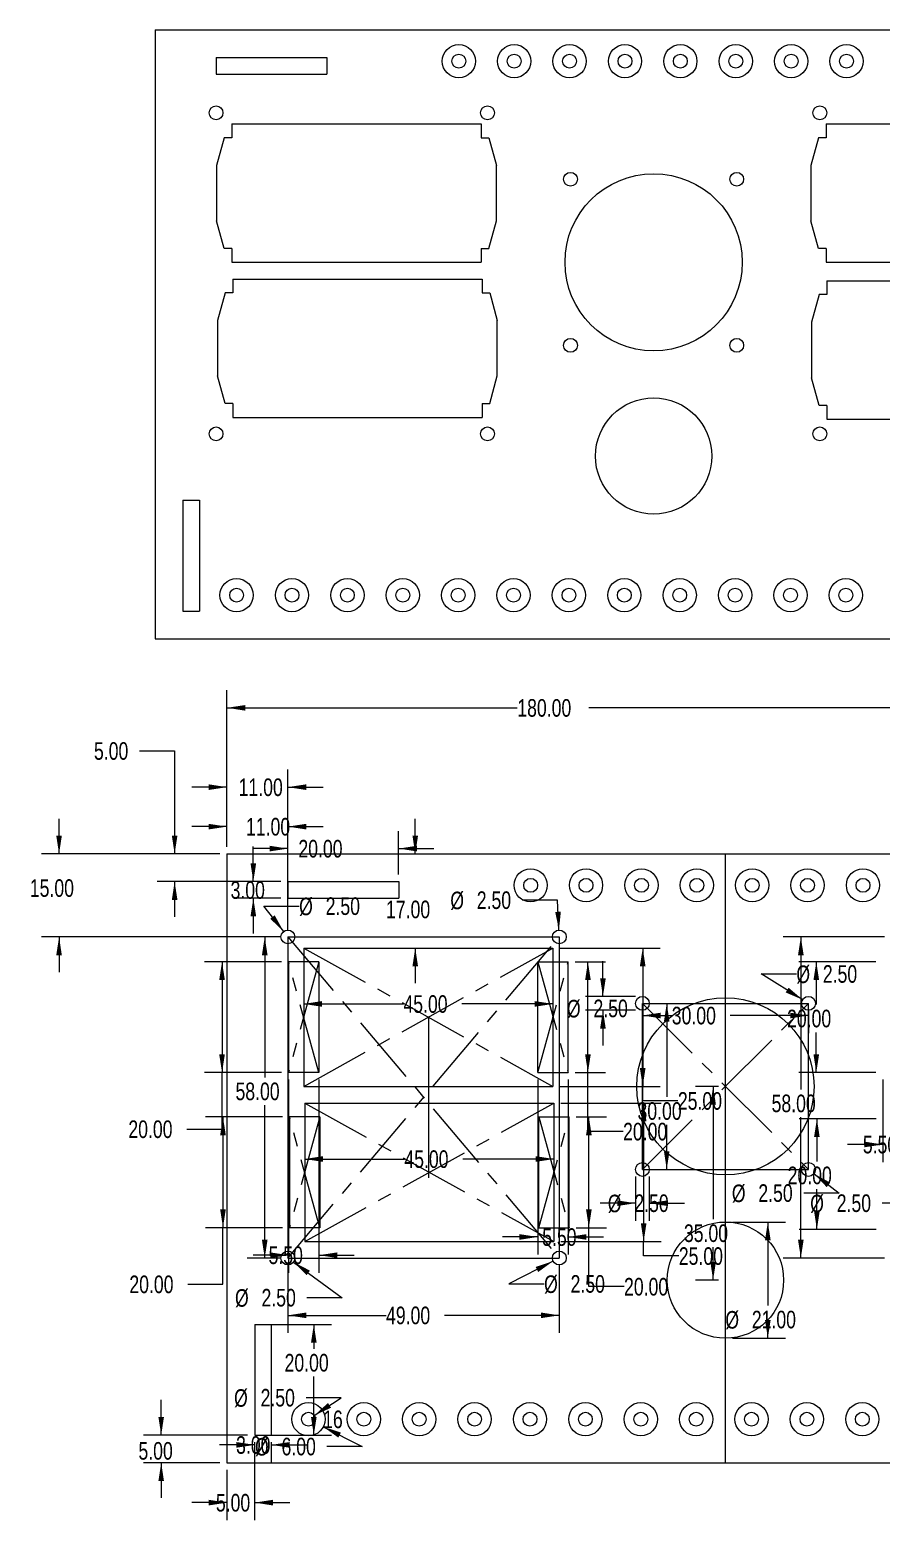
# Model space of a CAD drawing. Header units: millimetres. Extents: x -9 to 263, y 31 to 301.
# Drawn here: x -9 to 144.7, y 31.4 to 300.6 of the extents above; entities that cross this region are included whole.
import ezdxf

# ---------------------------------------------------------------- set-up
doc = ezdxf.new("R2010")
doc.units = ezdxf.units.MM
doc.header["$PDSIZE"] = -1
doc.linetypes.add('CENTERX2', pattern=[20.32, 12.7, -2.54, 2.54, -2.54])
doc.styles.add('SLDTEXTSTYLE0', font='TXT', dxfattribs={"width": 0.75})
doc.dimstyles.new('SLDDIMSTYLE0', dxfattribs={"dimtxt": 3.175, "dimasz": 3.302, "dimexe": 0, "dimexo": 0.0625, "dimgap": 0.79375, "dimtad": 0, "dimtih": 1, "dimtoh": 1, "dimrnd": 1e-09, "dimzin": 4, "dimdsep": 46, "dimtxsty": 'SLDTEXTSTYLE0', "dimsah": 1, "dimcen": 0.09, "dimadec": 0, "dimazin": 1, "dimtfac": 1, "dimtofl": 0, "dimtmove": 0, "dimatfit": 3, "dimfxl": 1, "dimfrac": 2, "dimtolj": 1, "dimtzin": 12, "dimarcsym": 0})
doc.dimstyles.new('SLDDIMSTYLE1', dxfattribs={"dimtxt": 3.175, "dimasz": 3.302, "dimexe": 0, "dimexo": 0.0625, "dimgap": 0.79375, "dimtad": 0, "dimtih": 1, "dimtoh": 1, "dimrnd": 1e-09, "dimzin": 4, "dimdsep": 46, "dimtxsty": 'SLDTEXTSTYLE0', "dimsah": 1, "dimcen": 0.09, "dimadec": 0, "dimazin": 1, "dimtfac": 1, "dimtmove": 0, "dimatfit": 0, "dimfxl": 1, "dimfrac": 2, "dimtolj": 1, "dimtzin": 12, "dimarcsym": 0})
doc.dimstyles.new('SLDDIMSTYLE2', dxfattribs={"dimtxt": 3.175, "dimasz": 3.302, "dimexe": 0, "dimexo": 0.0625, "dimgap": 0.79375, "dimtad": 0, "dimtih": 1, "dimtoh": 1, "dimrnd": 1e-09, "dimzin": 4, "dimdsep": 46, "dimtxsty": 'SLDTEXTSTYLE0', "dimsah": 1, "dimcen": 0, "dimadec": 0, "dimazin": 1, "dimtfac": 1, "dimtofl": 0, "dimtmove": 0, "dimatfit": 3, "dimfxl": 1, "dimfrac": 2, "dimtolj": 1, "dimtzin": 12, "dimarcsym": 0})
doc.dimstyles.new('SLDDIMSTYLE3', dxfattribs={"dimtxt": 3.175, "dimasz": 3.302, "dimexe": 0, "dimexo": 0.0625, "dimgap": 0.79375, "dimtad": 0, "dimtih": 1, "dimtoh": 1, "dimrnd": 1e-09, "dimzin": 12, "dimdsep": 46, "dimtxsty": 'SLDTEXTSTYLE0', "dimblk1": 'NONE', "dimblk2": 'NONE', "dimsah": 1, "dimcen": 0.09, "dimadec": 0, "dimazin": 3, "dimtfac": 1, "dimtmove": 0, "dimatfit": 0, "dimldrblk": 'NONE', "dimfxl": 1, "dimfrac": 2, "dimtolj": 1, "dimtzin": 12, "dimarcsym": 0})

# ---------------------------------------------------------------- blocks, each defined once
blk = doc.blocks.new('_D')
at = {"color": 7, "linetype": 'Continuous', "lineweight": 0}
for p, q in [((26.59, 153.01), (26.59, 181.3)), ((206.59, 153.01), (206.59, 181.3)), ((26.59, 178.13), (79.01, 178.13)), ((206.59, 178.13), (91.92, 178.13))]:
    blk.add_line(p, q, dxfattribs=at)
at = {"color": 7, "linetype": 'Continuous', "lineweight": 18}
for points in [[(26.59, 178.13), (29.89, 177.62), (29.89, 178.63)], [(206.59, 178.13), (203.29, 178.63), (203.29, 177.62)]]:
    blk.add_solid(points, dxfattribs=at)
at = {"color": 7, "linetype": 'Continuous', "lineweight": 18, "insert": (79.01, 179.7), "char_height": 3.175, "attachment_point": 1, "style": 'SLDTEXTSTYLE0'}
blk.add_mtext('180.00', dxfattribs=at)
blk = doc.blocks.new('_D_2')
at = {"color": 7, "linetype": 'Continuous', "lineweight": 0}
for p, q in [((36.32, 136.74), (30.23, 136.74)), ((33.41, 136.74), (33.41, 111.37)), ((33.41, 78.74), (33.41, 106.33)), ((36.32, 78.74), (30.23, 78.74))]:
    blk.add_line(p, q, dxfattribs=at)
at = {"color": 7, "linetype": 'Continuous', "lineweight": 18}
for points in [[(33.41, 136.74), (32.9, 133.44), (33.92, 133.44)], [(33.41, 78.74), (33.92, 82.04), (32.9, 82.04)]]:
    blk.add_solid(points, dxfattribs=at)
at = {"color": 7, "linetype": 'Continuous', "lineweight": 18, "insert": (28.13, 110.43), "char_height": 3.175, "attachment_point": 1, "style": 'SLDTEXTSTYLE0'}
blk.add_mtext('58.00', dxfattribs=at)
blk = doc.blocks.new('_D_3')
at = {"color": 7, "linetype": 'Continuous', "lineweight": 0}
for p, q in [((37.59, 77.47), (37.59, 65.21)), ((86.59, 77.47), (86.59, 65.21)), ((37.59, 68.38), (55.31, 68.38)), ((86.59, 68.38), (65.86, 68.38))]:
    blk.add_line(p, q, dxfattribs=at)
at = {"color": 7, "linetype": 'Continuous', "lineweight": 18}
for points in [[(37.59, 68.38), (40.89, 67.88), (40.89, 68.89)], [(86.59, 68.38), (83.29, 68.89), (83.29, 67.88)]]:
    blk.add_solid(points, dxfattribs=at)
at = {"color": 7, "linetype": 'Continuous', "lineweight": 18, "insert": (55.31, 69.96), "char_height": 3.175, "attachment_point": 1, "style": 'SLDTEXTSTYLE0'}
blk.add_mtext('49.00', dxfattribs=at)
blk = doc.blocks.new('_D_4')
at = {"color": 7, "linetype": 'Continuous', "lineweight": 0}
for p, q in [((-3.72, 151.74), (-3.72, 158.09)), ((25.32, 151.74), (-6.9, 151.74)), ((36.32, 136.74), (-6.9, 136.74)), ((-3.72, 136.74), (-3.72, 130.39))]:
    blk.add_line(p, q, dxfattribs=at)
at = {"color": 7, "linetype": 'Continuous', "lineweight": 18}
for points in [[(-3.72, 151.74), (-3.22, 155.04), (-4.23, 155.04)], [(-3.72, 136.74), (-4.23, 133.44), (-3.22, 133.44)]]:
    blk.add_solid(points, dxfattribs=at)
at = {"color": 7, "linetype": 'Continuous', "lineweight": 18, "insert": (-9, 147.16), "char_height": 3.175, "attachment_point": 1, "style": 'SLDTEXTSTYLE0'}
blk.add_mtext('15.00', dxfattribs=at)
blk = doc.blocks.new('_D_5')
at = {"color": 7, "linetype": 'Continuous', "lineweight": 0}
for p, q in [((26.59, 153.01), (26.59, 159.84)), ((37.59, 138.01), (37.59, 159.84)), ((26.59, 156.67), (20.24, 156.67)), ((37.59, 156.67), (43.94, 156.67))]:
    blk.add_line(p, q, dxfattribs=at)
at = {"color": 7, "linetype": 'Continuous', "lineweight": 18}
for points in [[(26.59, 156.67), (23.29, 157.17), (23.29, 156.16)], [(37.59, 156.67), (40.89, 156.16), (40.89, 157.17)]]:
    blk.add_solid(points, dxfattribs=at)
at = {"color": 7, "linetype": 'Continuous', "lineweight": 18, "insert": (30.03, 158.24), "char_height": 3.175, "attachment_point": 1, "style": 'SLDTEXTSTYLE0'}
blk.add_mtext('11.00', dxfattribs=at)
blk = doc.blocks.new('_D_7')
at = {"color": 7, "linetype": 'Continuous', "lineweight": 0}
for p, q in [((145.32, 136.74), (127.02, 136.74)), ((130.2, 136.74), (130.2, 109.21)), ((130.2, 78.74), (130.2, 104.17)), ((145.32, 78.74), (127.02, 78.74))]:
    blk.add_line(p, q, dxfattribs=at)
at = {"color": 7, "linetype": 'Continuous', "lineweight": 18}
for points in [[(130.2, 136.74), (129.69, 133.44), (130.71, 133.44)], [(130.2, 78.74), (130.71, 82.04), (129.69, 82.04)]]:
    blk.add_solid(points, dxfattribs=at)
at = {"color": 7, "linetype": 'Continuous', "lineweight": 18, "insert": (124.92, 108.26), "char_height": 3.175, "attachment_point": 1, "style": 'SLDTEXTSTYLE0'}
blk.add_mtext('58.00', dxfattribs=at)
blk = doc.blocks.new('_D_10')
at = {"color": 7, "linetype": 'Continuous', "lineweight": 0}
for p, q in [((86.25, 143.38), (79.9, 143.38)), ((86.53, 137.99), (86.25, 143.38))]:
    blk.add_line(p, q, dxfattribs=at)
at = {"color": 7, "linetype": 'Continuous', "lineweight": 18}
blk.add_solid([(86.53, 137.99), (86.87, 141.31), (85.85, 141.26)], dxfattribs=at)
at = {"color": 7, "linetype": 'Continuous', "lineweight": 18, "char_height": 3.175, "attachment_point": 1, "style": 'SLDTEXTSTYLE0'}
for s, insert in [('%%c', (66.91, 144.92)), ('2.50', (71.69, 144.97))]:
    blk.add_mtext(s, dxfattribs=dict(at, insert=insert))
blk = doc.blocks.new('_D_11')
at = {"color": 7, "linetype": 'Continuous', "lineweight": 0}
for p, q in [((36.83, 137.73), (33.27, 142.3)), ((33.27, 142.3), (39.62, 142.3))]:
    blk.add_line(p, q, dxfattribs=at)
at = {"color": 7, "linetype": 'Continuous', "lineweight": 18}
blk.add_solid([(36.83, 137.73), (35.2, 140.65), (34.4, 140.02)], dxfattribs=at)
at = {"color": 7, "linetype": 'Continuous', "lineweight": 18, "char_height": 3.175, "attachment_point": 1, "style": 'SLDTEXTSTYLE0'}
for s, insert in [('%%c', (39.62, 143.84)), ('2.50', (44.41, 143.89))]:
    blk.add_mtext(s, dxfattribs=dict(at, insert=insert))
blk = doc.blocks.new('_D_12')
at = {"color": 7, "linetype": 'Continuous', "lineweight": 0}
for p, q in [((38.6, 78), (47.39, 71.57)), ((47.39, 71.57), (41.04, 71.57))]:
    blk.add_line(p, q, dxfattribs=at)
at = {"color": 7, "linetype": 'Continuous', "lineweight": 18}
blk.add_solid([(38.6, 78), (40.97, 75.64), (41.57, 76.46)], dxfattribs=at)
at = {"color": 7, "linetype": 'Continuous', "lineweight": 18, "char_height": 3.175, "attachment_point": 1, "style": 'SLDTEXTSTYLE0'}
for s, insert in [('%%c', (28.04, 73.11)), ('2.50', (32.83, 73.16))]:
    blk.add_mtext(s, dxfattribs=dict(at, insert=insert))
blk = doc.blocks.new('_D_13')
at = {"color": 7, "linetype": 'Continuous', "lineweight": 0}
for p, q in [((85.48, 78.17), (77.49, 74.06)), ((77.49, 74.06), (83.84, 74.06))]:
    blk.add_line(p, q, dxfattribs=at)
at = {"color": 7, "linetype": 'Continuous', "lineweight": 18}
blk.add_solid([(85.48, 78.17), (82.31, 77.11), (82.78, 76.21)], dxfattribs=at)
at = {"color": 7, "linetype": 'Continuous', "lineweight": 18, "char_height": 3.175, "attachment_point": 1, "style": 'SLDTEXTSTYLE0'}
for s, insert in [('%%c', (83.84, 75.6)), ('2.50', (88.63, 75.65))]:
    blk.add_mtext(s, dxfattribs=dict(at, insert=insert))
blk = doc.blocks.new('_D_14')
at = {"color": 7, "linetype": 'Continuous', "lineweight": 0}
for p, q in [((151.24, 88.64), (144.89, 88.64)), ((147.12, 79.87), (151.24, 88.64))]:
    blk.add_line(p, q, dxfattribs=at)
at = {"color": 7, "linetype": 'Continuous', "lineweight": 18}
blk.add_solid([(147.12, 79.87), (148.99, 82.64), (148.07, 83.08)], dxfattribs=at)
at = {"color": 7, "linetype": 'Continuous', "lineweight": 18, "char_height": 3.175, "attachment_point": 1, "style": 'SLDTEXTSTYLE0'}
for s, insert in [('%%c', (131.89, 90.18)), ('2.50', (136.68, 90.23))]:
    blk.add_mtext(s, dxfattribs=dict(at, insert=insert))
blk = doc.blocks.new('_D_18')
at = {"color": 7, "linetype": 'Continuous', "lineweight": 0}
for p, q in [((101.59, 123.47), (101.59, 119.37)), ((101.59, 122.55), (106.9, 122.55)), ((131.59, 122.55), (117.46, 122.55)), ((131.59, 123.47), (131.59, 119.37))]:
    blk.add_line(p, q, dxfattribs=at)
at = {"color": 7, "linetype": 'Continuous', "lineweight": 18}
for points in [[(101.59, 122.55), (104.89, 122.04), (104.89, 123.05)], [(131.59, 122.55), (128.29, 123.05), (128.29, 122.04)]]:
    blk.add_solid(points, dxfattribs=at)
at = {"color": 7, "linetype": 'Continuous', "lineweight": 18, "insert": (106.9, 124.12), "char_height": 3.175, "attachment_point": 1, "style": 'SLDTEXTSTYLE0'}
blk.add_mtext('30.00', dxfattribs=at)
blk = doc.blocks.new('_D_19')
at = {"color": 7, "linetype": 'Continuous', "lineweight": 0}
for p, q in [((102.86, 124.74), (109.16, 124.74)), ((105.99, 124.74), (105.99, 107.83)), ((105.99, 94.74), (105.99, 102.79)), ((102.86, 94.74), (109.16, 94.74))]:
    blk.add_line(p, q, dxfattribs=at)
at = {"color": 7, "linetype": 'Continuous', "lineweight": 18}
for points in [[(105.99, 124.74), (105.48, 121.44), (106.49, 121.44)], [(105.99, 94.74), (106.49, 98.04), (105.48, 98.04)]]:
    blk.add_solid(points, dxfattribs=at)
at = {"color": 7, "linetype": 'Continuous', "lineweight": 18, "insert": (100.71, 106.88), "char_height": 3.175, "attachment_point": 1, "style": 'SLDTEXTSTYLE0'}
blk.add_mtext('30.00', dxfattribs=at)
blk = doc.blocks.new('_D_20')
at = {"color": 7, "linetype": 'Continuous', "lineweight": 0}
for p, q in [((100.34, 93.47), (100.34, 85.46)), ((102.84, 93.47), (102.84, 85.46)), ((100.34, 88.64), (93.99, 88.64)), ((102.84, 88.64), (109.19, 88.64))]:
    blk.add_line(p, q, dxfattribs=at)
at = {"color": 7, "linetype": 'Continuous', "lineweight": 18}
for points in [[(100.34, 88.64), (97.04, 89.15), (97.04, 88.13)], [(102.84, 88.64), (106.14, 88.13), (106.14, 89.15)]]:
    blk.add_solid(points, dxfattribs=at)
at = {"color": 7, "linetype": 'Continuous', "lineweight": 18, "char_height": 3.175, "attachment_point": 1, "style": 'SLDTEXTSTYLE0'}
for s, insert in [('%%c', (95.35, 90.18)), ('2.50', (100.14, 90.23))]:
    blk.add_mtext(s, dxfattribs=dict(at, insert=insert))
blk = doc.blocks.new('_D_21')
at = {"color": 7, "linetype": 'Continuous', "lineweight": 0}
for p, q in [((132.58, 93.97), (137.09, 90.47)), ((137.09, 90.47), (130.74, 90.47))]:
    blk.add_line(p, q, dxfattribs=at)
at = {"color": 7, "linetype": 'Continuous', "lineweight": 18}
blk.add_solid([(132.58, 93.97), (134.87, 91.54), (135.5, 92.35)], dxfattribs=at)
at = {"color": 7, "linetype": 'Continuous', "lineweight": 18, "char_height": 3.175, "attachment_point": 1, "style": 'SLDTEXTSTYLE0'}
for s, insert in [('%%c', (117.74, 92.01)), ('2.50', (122.53, 92.06))]:
    blk.add_mtext(s, dxfattribs=dict(at, insert=insert))
blk = doc.blocks.new('_D_22')
at = {"color": 7, "linetype": 'Continuous', "lineweight": 0}
for p, q in [((94.47, 125.99), (94.47, 132.34)), ((100.32, 125.99), (91.3, 125.99)), ((100.32, 123.49), (91.3, 123.49)), ((94.47, 123.49), (94.47, 117.14))]:
    blk.add_line(p, q, dxfattribs=at)
at = {"color": 7, "linetype": 'Continuous', "lineweight": 18}
for points in [[(94.47, 125.99), (94.98, 129.29), (93.96, 129.29)], [(94.47, 123.49), (93.96, 120.19), (94.98, 120.19)]]:
    blk.add_solid(points, dxfattribs=at)
at = {"color": 7, "linetype": 'Continuous', "lineweight": 18, "char_height": 3.175, "attachment_point": 1, "style": 'SLDTEXTSTYLE0'}
for s, insert in [('%%c', (87.97, 125.37)), ('2.50', (92.76, 125.42))]:
    blk.add_mtext(s, dxfattribs=dict(at, insert=insert))
blk = doc.blocks.new('_D_23')
at = {"color": 7, "linetype": 'Continuous', "lineweight": 0}
for p, q in [((130.53, 125.4), (123.04, 130.05)), ((123.04, 130.05), (129.39, 130.05))]:
    blk.add_line(p, q, dxfattribs=at)
at = {"color": 7, "linetype": 'Continuous', "lineweight": 18}
blk.add_solid([(130.53, 125.4), (127.99, 127.57), (127.46, 126.71)], dxfattribs=at)
at = {"color": 7, "linetype": 'Continuous', "lineweight": 18, "char_height": 3.175, "attachment_point": 1, "style": 'SLDTEXTSTYLE0'}
for s, insert in [('%%c', (129.39, 131.59)), ('2.50', (134.17, 131.64))]:
    blk.add_mtext(s, dxfattribs=dict(at, insert=insert))
blk = doc.blocks.new('_D_24')
at = {"color": 7, "linetype": 'Continuous', "lineweight": 0}
for p, q in [((115.32, 109.74), (111.19, 109.74)), ((114.36, 109.74), (114.36, 85.75)), ((114.36, 74.74), (114.36, 80.71)), ((115.32, 74.74), (111.19, 74.74))]:
    blk.add_line(p, q, dxfattribs=at)
at = {"color": 7, "linetype": 'Continuous', "lineweight": 18}
for points in [[(114.36, 109.74), (113.86, 106.44), (114.87, 106.44)], [(114.36, 74.74), (114.87, 78.04), (113.86, 78.04)]]:
    blk.add_solid(points, dxfattribs=at)
at = {"color": 7, "linetype": 'Continuous', "lineweight": 18, "insert": (109.09, 84.81), "char_height": 3.175, "attachment_point": 1, "style": 'SLDTEXTSTYLE0'}
blk.add_mtext('35.00', dxfattribs=at)
blk = doc.blocks.new('_D_25')
at = {"color": 7, "linetype": 'Continuous', "lineweight": 0}
for p, q in [((117.86, 85.24), (127.41, 85.24)), ((124.24, 85.24), (124.24, 70.17)), ((124.24, 64.24), (124.24, 65.06)), ((117.86, 64.24), (127.41, 64.24))]:
    blk.add_line(p, q, dxfattribs=at)
at = {"color": 7, "linetype": 'Continuous', "lineweight": 18}
for points in [[(124.24, 85.24), (123.73, 81.94), (124.75, 81.94)], [(124.24, 64.24), (124.75, 67.54), (123.73, 67.54)]]:
    blk.add_solid(points, dxfattribs=at)
at = {"color": 7, "linetype": 'Continuous', "lineweight": 18, "char_height": 3.175, "attachment_point": 1, "style": 'SLDTEXTSTYLE0'}
for s, insert in [('%%c', (116.57, 69.16)), ('21.00', (121.35, 69.21))]:
    blk.add_mtext(s, dxfattribs=dict(at, insert=insert))
blk = doc.blocks.new('_D_26')
at = {"color": 7, "linetype": 'Continuous', "lineweight": 0}
for p, q in [((40.45, 133.47), (40.45, 121.46)), ((85.45, 133.47), (85.45, 121.46)), ((40.45, 124.64), (58.45, 124.64)), ((85.45, 124.64), (69, 124.64))]:
    blk.add_line(p, q, dxfattribs=at)
at = {"color": 7, "linetype": 'Continuous', "lineweight": 18}
for points in [[(40.45, 124.64), (43.75, 124.13), (43.75, 125.15)], [(85.45, 124.64), (82.15, 125.15), (82.15, 124.13)]]:
    blk.add_solid(points, dxfattribs=at)
at = {"color": 7, "linetype": 'Continuous', "lineweight": 18, "insert": (58.45, 126.21), "char_height": 3.175, "attachment_point": 1, "style": 'SLDTEXTSTYLE0'}
blk.add_mtext('45.00', dxfattribs=at)
blk = doc.blocks.new('_D_27')
at = {"color": 7, "linetype": 'Continuous', "lineweight": 0}
for p, q in [((86.72, 134.74), (104.83, 134.74)), ((101.65, 134.74), (101.65, 109.74)), ((86.72, 109.74), (104.83, 109.74)), ((101.65, 107.13), (101.65, 109.74)), ((108, 107.13), (101.65, 107.13))]:
    blk.add_line(p, q, dxfattribs=at)
at = {"color": 7, "linetype": 'Continuous', "lineweight": 18}
for points in [[(101.65, 134.74), (101.14, 131.44), (102.16, 131.44)], [(101.65, 109.74), (102.16, 113.04), (101.14, 113.04)]]:
    blk.add_solid(points, dxfattribs=at)
at = {"color": 7, "linetype": 'Continuous', "lineweight": 18, "insert": (108, 108.7), "char_height": 3.175, "attachment_point": 1, "style": 'SLDTEXTSTYLE0'}
blk.add_mtext('25.00', dxfattribs=at)
blk = doc.blocks.new('_D_28')
at = {"color": 7, "linetype": 'Continuous', "lineweight": 0}
for p, q in [((36.43, 132.24), (22.53, 132.24)), ((25.7, 132.24), (25.7, 112.24)), ((36.43, 112.24), (22.53, 112.24)), ((25.7, 102.02), (25.7, 112.24)), ((19.35, 102.02), (25.7, 102.02))]:
    blk.add_line(p, q, dxfattribs=at)
at = {"color": 7, "linetype": 'Continuous', "lineweight": 18}
for points in [[(25.7, 132.24), (25.19, 128.94), (26.21, 128.94)], [(25.7, 112.24), (26.21, 115.54), (25.19, 115.54)]]:
    blk.add_solid(points, dxfattribs=at)
at = {"color": 7, "linetype": 'Continuous', "lineweight": 18, "insert": (8.79, 103.59), "char_height": 3.175, "attachment_point": 1, "style": 'SLDTEXTSTYLE0'}
blk.add_mtext('20.00', dxfattribs=at)
blk = doc.blocks.new('_D_29')
at = {"color": 7, "linetype": 'Continuous', "lineweight": 0}
for p, q in [((37.7, 110.97), (37.7, 76.07)), ((43.2, 110.97), (43.2, 76.07)), ((37.7, 79.25), (31.35, 79.25)), ((43.2, 79.25), (49.55, 79.25))]:
    blk.add_line(p, q, dxfattribs=at)
at = {"color": 7, "linetype": 'Continuous', "lineweight": 18}
for points in [[(37.7, 79.25), (34.4, 79.75), (34.4, 78.74)], [(43.2, 79.25), (46.5, 78.74), (46.5, 79.75)]]:
    blk.add_solid(points, dxfattribs=at)
at = {"color": 7, "linetype": 'Continuous', "lineweight": 18, "insert": (34.1, 80.82), "char_height": 3.175, "attachment_point": 1, "style": 'SLDTEXTSTYLE0'}
blk.add_mtext('5.50', dxfattribs=at)
blk = doc.blocks.new('_D_30')
at = {"color": 7, "linetype": 'Continuous', "lineweight": 0}
for p, q in [((89.47, 132.24), (94.93, 132.24)), ((91.76, 112.24), (91.76, 132.24)), ((89.47, 112.24), (94.93, 112.24)), ((91.76, 101.59), (91.76, 112.24)), ((98.11, 101.59), (91.76, 101.59))]:
    blk.add_line(p, q, dxfattribs=at)
at = {"color": 7, "linetype": 'Continuous', "lineweight": 18}
for points in [[(91.76, 132.24), (91.25, 128.94), (92.27, 128.94)], [(91.76, 112.24), (92.27, 115.54), (91.25, 115.54)]]:
    blk.add_solid(points, dxfattribs=at)
at = {"color": 7, "linetype": 'Continuous', "lineweight": 18, "insert": (98.11, 103.16), "char_height": 3.175, "attachment_point": 1, "style": 'SLDTEXTSTYLE0'}
blk.add_mtext('20.00', dxfattribs=at)
blk = doc.blocks.new('_D_31')
at = {"color": 7, "linetype": 'Continuous', "lineweight": 0}
for p, q in [((82.7, 110.97), (82.7, 79.37)), ((88.2, 110.97), (88.2, 79.37)), ((82.7, 82.54), (76.35, 82.54)), ((88.2, 82.54), (94.55, 82.54))]:
    blk.add_line(p, q, dxfattribs=at)
at = {"color": 7, "linetype": 'Continuous', "lineweight": 18}
for points in [[(82.7, 82.54), (79.4, 83.05), (79.4, 82.03)], [(88.2, 82.54), (91.5, 82.03), (91.5, 83.05)]]:
    blk.add_solid(points, dxfattribs=at)
at = {"color": 7, "linetype": 'Continuous', "lineweight": 18, "insert": (83.5, 84.11), "char_height": 3.175, "attachment_point": 1, "style": 'SLDTEXTSTYLE0'}
blk.add_mtext('5.50', dxfattribs=at)
blk = doc.blocks.new('_D_32')
at = {"color": 7, "linetype": 'Continuous', "lineweight": 0}
for p, q in [((40.62, 105.45), (40.62, 93.44)), ((85.62, 105.45), (85.62, 93.44)), ((40.62, 96.62), (58.62, 96.62)), ((85.62, 96.62), (69.17, 96.62))]:
    blk.add_line(p, q, dxfattribs=at)
at = {"color": 7, "linetype": 'Continuous', "lineweight": 18}
for points in [[(40.62, 96.62), (43.92, 96.11), (43.92, 97.13)], [(85.62, 96.62), (82.32, 97.13), (82.32, 96.11)]]:
    blk.add_solid(points, dxfattribs=at)
at = {"color": 7, "linetype": 'Continuous', "lineweight": 18, "insert": (58.62, 98.19), "char_height": 3.175, "attachment_point": 1, "style": 'SLDTEXTSTYLE0'}
blk.add_mtext('45.00', dxfattribs=at)
blk = doc.blocks.new('_D_33')
at = {"color": 7, "linetype": 'Continuous', "lineweight": 0}
for p, q in [((86.89, 106.72), (105, 106.72)), ((101.82, 106.72), (101.82, 81.72)), ((86.89, 81.72), (105, 81.72)), ((101.82, 79.11), (101.82, 81.72)), ((108.17, 79.11), (101.82, 79.11))]:
    blk.add_line(p, q, dxfattribs=at)
at = {"color": 7, "linetype": 'Continuous', "lineweight": 18}
for points in [[(101.82, 106.72), (101.31, 103.42), (102.33, 103.42)], [(101.82, 81.72), (102.33, 85.02), (101.31, 85.02)]]:
    blk.add_solid(points, dxfattribs=at)
at = {"color": 7, "linetype": 'Continuous', "lineweight": 18, "insert": (108.17, 80.68), "char_height": 3.175, "attachment_point": 1, "style": 'SLDTEXTSTYLE0'}
blk.add_mtext('25.00', dxfattribs=at)
blk = doc.blocks.new('_D_34')
at = {"color": 7, "linetype": 'Continuous', "lineweight": 0}
for p, q in [((36.6, 104.22), (22.7, 104.22)), ((25.87, 104.22), (25.87, 84.22)), ((36.6, 84.22), (22.7, 84.22)), ((25.87, 74), (25.87, 84.22)), ((19.52, 74), (25.87, 74))]:
    blk.add_line(p, q, dxfattribs=at)
at = {"color": 7, "linetype": 'Continuous', "lineweight": 18}
for points in [[(25.87, 104.22), (25.36, 100.92), (26.38, 100.92)], [(25.87, 84.22), (26.38, 87.52), (25.36, 87.52)]]:
    blk.add_solid(points, dxfattribs=at)
at = {"color": 7, "linetype": 'Continuous', "lineweight": 18, "insert": (8.97, 75.57), "char_height": 3.175, "attachment_point": 1, "style": 'SLDTEXTSTYLE0'}
blk.add_mtext('20.00', dxfattribs=at)
blk = doc.blocks.new('_D_35')
at = {"color": 7, "linetype": 'Continuous', "lineweight": 0}
for p, q in [((89.64, 104.22), (95.1, 104.22)), ((91.93, 84.22), (91.93, 104.22)), ((89.64, 84.22), (95.1, 84.22)), ((91.93, 73.57), (91.93, 84.22)), ((98.28, 73.57), (91.93, 73.57))]:
    blk.add_line(p, q, dxfattribs=at)
at = {"color": 7, "linetype": 'Continuous', "lineweight": 18}
for points in [[(91.93, 104.22), (91.42, 100.92), (92.44, 100.92)], [(91.93, 84.22), (92.44, 87.52), (91.42, 87.52)]]:
    blk.add_solid(points, dxfattribs=at)
at = {"color": 7, "linetype": 'Continuous', "lineweight": 18, "insert": (98.28, 75.14), "char_height": 3.175, "attachment_point": 1, "style": 'SLDTEXTSTYLE0'}
blk.add_mtext('20.00', dxfattribs=at)
blk = doc.blocks.new('_D_36')
at = {"color": 7, "linetype": 'Continuous', "lineweight": 0}
for p, q in [((60.58, 151.74), (60.58, 158.09)), ((60.58, 134.74), (60.58, 128.39))]:
    blk.add_line(p, q, dxfattribs=at)
at = {"color": 7, "linetype": 'Continuous', "lineweight": 18}
for points in [[(60.58, 151.74), (61.09, 155.04), (60.08, 155.04)], [(60.58, 134.74), (60.08, 131.44), (61.09, 131.44)]]:
    blk.add_solid(points, dxfattribs=at)
at = {"color": 7, "linetype": 'Continuous', "lineweight": 18, "insert": (55.31, 143.3), "char_height": 3.175, "attachment_point": 1, "style": 'SLDTEXTSTYLE0'}
blk.add_mtext('17.00', dxfattribs=at)
blk = doc.blocks.new('_D_39')
at = {"color": 7, "linetype": 'Continuous', "lineweight": 0}
for p, q in [((143.72, 132.24), (129.82, 132.24)), ((132.99, 132.24), (132.99, 124.54)), ((132.99, 112.24), (132.99, 119.5)), ((143.72, 112.24), (129.82, 112.24))]:
    blk.add_line(p, q, dxfattribs=at)
at = {"color": 7, "linetype": 'Continuous', "lineweight": 18}
for points in [[(132.99, 132.24), (132.48, 128.94), (133.5, 128.94)], [(132.99, 112.24), (133.5, 115.54), (132.48, 115.54)]]:
    blk.add_solid(points, dxfattribs=at)
at = {"color": 7, "linetype": 'Continuous', "lineweight": 18, "insert": (127.71, 123.59), "char_height": 3.175, "attachment_point": 1, "style": 'SLDTEXTSTYLE0'}
blk.add_mtext('20.00', dxfattribs=at)
blk = doc.blocks.new('_D_40')
at = {"color": 7, "linetype": 'Continuous', "lineweight": 0}
for p, q in [((144.99, 110.97), (144.99, 96.07)), ((150.49, 110.97), (150.49, 96.07)), ((144.99, 99.25), (138.64, 99.25)), ((150.49, 99.25), (156.84, 99.25))]:
    blk.add_line(p, q, dxfattribs=at)
at = {"color": 7, "linetype": 'Continuous', "lineweight": 18}
for points in [[(144.99, 99.25), (141.69, 99.75), (141.69, 98.74)], [(150.49, 99.25), (153.79, 98.74), (153.79, 99.75)]]:
    blk.add_solid(points, dxfattribs=at)
at = {"color": 7, "linetype": 'Continuous', "lineweight": 18, "insert": (141.39, 100.82), "char_height": 3.175, "attachment_point": 1, "style": 'SLDTEXTSTYLE0'}
blk.add_mtext('5.50', dxfattribs=at)
blk = doc.blocks.new('_D_45')
at = {"color": 7, "linetype": 'Continuous', "lineweight": 0}
for p, q in [((143.82, 103.9), (129.92, 103.9)), ((133.1, 103.9), (133.1, 96.2)), ((133.1, 83.9), (133.1, 91.16)), ((143.82, 83.9), (129.92, 83.9))]:
    blk.add_line(p, q, dxfattribs=at)
at = {"color": 7, "linetype": 'Continuous', "lineweight": 18}
for points in [[(133.1, 103.9), (132.59, 100.6), (133.6, 100.6)], [(133.1, 83.9), (133.6, 87.2), (132.59, 87.2)]]:
    blk.add_solid(points, dxfattribs=at)
at = {"color": 7, "linetype": 'Continuous', "lineweight": 18, "insert": (127.82, 95.25), "char_height": 3.175, "attachment_point": 1, "style": 'SLDTEXTSTYLE0'}
blk.add_mtext('20.00', dxfattribs=at)
blk = doc.blocks.new('_D_48')
at = {"color": 7, "linetype": 'Continuous', "lineweight": 0}
for p, q in [((32.86, 66.74), (45.44, 66.74)), ((42.27, 66.74), (42.27, 62.36)), ((42.27, 46.74), (42.27, 57.32)), ((32.86, 46.74), (45.44, 46.74))]:
    blk.add_line(p, q, dxfattribs=at)
at = {"color": 7, "linetype": 'Continuous', "lineweight": 18}
for points in [[(42.27, 66.74), (41.76, 63.44), (42.78, 63.44)], [(42.27, 46.74), (42.78, 50.04), (41.76, 50.04)]]:
    blk.add_solid(points, dxfattribs=at)
at = {"color": 7, "linetype": 'Continuous', "lineweight": 18, "insert": (36.99, 61.41), "char_height": 3.175, "attachment_point": 1, "style": 'SLDTEXTSTYLE0'}
blk.add_mtext('20.00', dxfattribs=at)
blk = doc.blocks.new('_D_49')
at = {"color": 7, "linetype": 'Continuous', "lineweight": 0}
for p, q in [((31.59, 44.98), (25.24, 44.98)), ((31.59, 45.47), (31.59, 41.8)), ((34.59, 45.47), (34.59, 41.8)), ((34.59, 44.98), (40.94, 44.98))]:
    blk.add_line(p, q, dxfattribs=at)
at = {"color": 7, "linetype": 'Continuous', "lineweight": 18}
for points in [[(31.59, 44.98), (28.29, 45.49), (28.29, 44.47)], [(34.59, 44.98), (37.89, 44.47), (37.89, 45.49)]]:
    blk.add_solid(points, dxfattribs=at)
at = {"color": 7, "linetype": 'Continuous', "lineweight": 18, "insert": (28.24, 46.55), "char_height": 3.175, "attachment_point": 1, "style": 'SLDTEXTSTYLE0'}
blk.add_mtext('3.00', dxfattribs=at)
blk = doc.blocks.new('_D_50')
at = {"color": 7, "linetype": 'Continuous', "lineweight": 0}
for p, q in [((31.59, 45.47), (31.59, 31.38)), ((26.59, 40.47), (26.59, 31.38)), ((26.59, 34.55), (20.24, 34.55)), ((31.59, 34.55), (37.94, 34.55))]:
    blk.add_line(p, q, dxfattribs=at)
at = {"color": 7, "linetype": 'Continuous', "lineweight": 18}
for points in [[(26.59, 34.55), (23.29, 35.06), (23.29, 34.04)], [(31.59, 34.55), (34.89, 34.04), (34.89, 35.06)]]:
    blk.add_solid(points, dxfattribs=at)
at = {"color": 7, "linetype": 'Continuous', "lineweight": 18, "insert": (24.59, 36.12), "char_height": 3.175, "attachment_point": 1, "style": 'SLDTEXTSTYLE0'}
blk.add_mtext('5.00', dxfattribs=at)
blk = doc.blocks.new('_D_51')
at = {"color": 7, "linetype": 'Continuous', "lineweight": 0}
for p, q in [((14.72, 46.74), (14.72, 53.09)), ((30.32, 46.74), (11.54, 46.74)), ((25.32, 41.74), (11.54, 41.74)), ((14.72, 41.74), (14.72, 35.39))]:
    blk.add_line(p, q, dxfattribs=at)
at = {"color": 7, "linetype": 'Continuous', "lineweight": 18}
for points in [[(14.72, 46.74), (15.22, 50.04), (14.21, 50.04)], [(14.72, 41.74), (14.21, 38.44), (15.22, 38.44)]]:
    blk.add_solid(points, dxfattribs=at)
at = {"color": 7, "linetype": 'Continuous', "lineweight": 18, "insert": (10.61, 45.49), "char_height": 3.175, "attachment_point": 1, "style": 'SLDTEXTSTYLE0'}
blk.add_mtext('5.00', dxfattribs=at)
blk = doc.blocks.new('_D_52')
at = {"color": 7, "linetype": 'Continuous', "lineweight": 0}
for p, q in [((31.35, 146.74), (31.35, 153.09)), ((36.32, 146.74), (28.17, 146.74)), ((36.32, 143.74), (28.17, 143.74)), ((31.35, 143.74), (31.35, 137.39))]:
    blk.add_line(p, q, dxfattribs=at)
at = {"color": 7, "linetype": 'Continuous', "lineweight": 18}
for points in [[(31.35, 146.74), (31.86, 150.04), (30.84, 150.04)], [(31.35, 143.74), (30.84, 140.44), (31.86, 140.44)]]:
    blk.add_solid(points, dxfattribs=at)
at = {"color": 7, "linetype": 'Continuous', "lineweight": 18, "insert": (27.24, 146.8), "char_height": 3.175, "attachment_point": 1, "style": 'SLDTEXTSTYLE0'}
blk.add_mtext('3.00', dxfattribs=at)
blk = doc.blocks.new('_D_53')
at = {"color": 7, "linetype": 'Continuous', "lineweight": 0}
for p, q in [((37.59, 148.01), (37.59, 155.87)), ((57.59, 148.01), (57.59, 155.87)), ((37.59, 152.7), (31.24, 152.7)), ((57.59, 152.7), (63.94, 152.7))]:
    blk.add_line(p, q, dxfattribs=at)
at = {"color": 7, "linetype": 'Continuous', "lineweight": 18}
for points in [[(37.59, 152.7), (34.29, 153.21), (34.29, 152.19)], [(57.59, 152.7), (60.89, 152.19), (60.89, 153.21)]]:
    blk.add_solid(points, dxfattribs=at)
at = {"color": 7, "linetype": 'Continuous', "lineweight": 18, "insert": (39.49, 154.27), "char_height": 3.175, "attachment_point": 1, "style": 'SLDTEXTSTYLE0'}
blk.add_mtext('20.00', dxfattribs=at)
blk = doc.blocks.new('_D_54')
at = {"color": 7, "linetype": 'Continuous', "lineweight": 0}
for p, q in [((10.79, 170.34), (17.14, 170.34)), ((17.14, 170.34), (17.14, 151.74)), ((25.32, 151.74), (13.97, 151.74)), ((36.32, 146.74), (13.97, 146.74)), ((17.14, 146.74), (17.14, 140.39))]:
    blk.add_line(p, q, dxfattribs=at)
at = {"color": 7, "linetype": 'Continuous', "lineweight": 18}
for points in [[(17.14, 151.74), (17.65, 155.04), (16.64, 155.04)], [(17.14, 146.74), (16.64, 143.44), (17.65, 143.44)]]:
    blk.add_solid(points, dxfattribs=at)
at = {"color": 7, "linetype": 'Continuous', "lineweight": 18, "insert": (2.58, 171.92), "char_height": 3.175, "attachment_point": 1, "style": 'SLDTEXTSTYLE0'}
blk.add_mtext('5.00', dxfattribs=at)
blk = doc.blocks.new('_D_55')
at = {"color": 7, "linetype": 'Continuous', "lineweight": 0}
for p, q in [((26.59, 153.01), (26.59, 166.98)), ((37.59, 148.01), (37.59, 166.98)), ((26.59, 163.8), (20.24, 163.8)), ((37.59, 163.8), (43.94, 163.8))]:
    blk.add_line(p, q, dxfattribs=at)
at = {"color": 7, "linetype": 'Continuous', "lineweight": 18}
for points in [[(26.59, 163.8), (23.29, 164.31), (23.29, 163.29)], [(37.59, 163.8), (40.89, 163.29), (40.89, 164.31)]]:
    blk.add_solid(points, dxfattribs=at)
at = {"color": 7, "linetype": 'Continuous', "lineweight": 18, "insert": (28.7, 165.37), "char_height": 3.175, "attachment_point": 1, "style": 'SLDTEXTSTYLE0'}
blk.add_mtext('11.00', dxfattribs=at)
blk = doc.blocks.new('_D_56')
at = {"color": 7, "linetype": 'Continuous', "lineweight": 0}
for p, q in [((43.97, 48.25), (51, 44.68)), ((51, 44.68), (44.65, 44.68))]:
    blk.add_line(p, q, dxfattribs=at)
at = {"color": 7, "linetype": 'Continuous', "lineweight": 18}
blk.add_solid([(43.97, 48.25), (46.69, 46.3), (47.15, 47.21)], dxfattribs=at)
at = {"color": 7, "linetype": 'Continuous', "lineweight": 18, "char_height": 3.175, "attachment_point": 1, "style": 'SLDTEXTSTYLE0'}
for s, insert in [('%%c', (31.65, 46.22)), ('6.00', (36.44, 46.27))]:
    blk.add_mtext(s, dxfattribs=dict(at, insert=insert))
blk = doc.blocks.new('_D_57')
at = {"color": 7, "linetype": 'Continuous', "lineweight": 0}
for p, q in [((47.22, 53.5), (40.87, 53.5)), ((42.35, 50.3), (47.22, 53.5))]:
    blk.add_line(p, q, dxfattribs=at)
at = {"color": 7, "linetype": 'Continuous', "lineweight": 18}
blk.add_solid([(42.35, 50.3), (45.38, 51.69), (44.83, 52.54)], dxfattribs=at)
at = {"color": 7, "linetype": 'Continuous', "lineweight": 18, "char_height": 3.175, "attachment_point": 1, "style": 'SLDTEXTSTYLE0'}
for s, insert in [('%%c', (27.87, 55.04)), ('2.50', (32.66, 55.09))]:
    blk.add_mtext(s, dxfattribs=dict(at, insert=insert))
blk = doc.blocks.new('_D_58')
at = {"color": 7, "linetype": 'Continuous', "lineweight": 18, "insert": (43.95, 51.18), "char_height": 3.175, "attachment_point": 1, "style": 'SLDTEXTSTYLE0'}
blk.add_mtext('16', dxfattribs=at)
blk = doc.blocks.new('_None')

msp = doc.modelspace()

# ---------------------------------------------------------------- linework, layer by layer
at = {"color": 7, "linetype": 'Continuous', "lineweight": 18}
for p, q in [((13.623, 300.613), (193.623, 300.613)), ((13.623, 300.613), (13.623, 190.613)), ((24.623, 295.613), (44.623, 295.613)), ((24.623, 295.613), (24.623, 292.613)), ((44.623, 295.613), (44.623, 292.613)), ((24.623, 292.613), (44.623, 292.613)), ((27.479, 283.613), (72.479, 283.613)), ((27.479, 283.613), (27.479, 281.113)), ((72.479, 283.613), (72.479, 281.113)), ((134.77, 283.613), (179.77, 283.613)), ((134.77, 283.613), (134.77, 281.113)), ((26.104, 281.113), (24.729, 276.113)), ((27.479, 281.113), (26.104, 281.113)), ((72.479, 281.113), (73.854, 281.113)), ((73.854, 281.113), (75.229, 276.113)), ((133.395, 281.113), (132.02, 276.113)), ((134.77, 281.113), (133.395, 281.113)), ((24.729, 276.113), (24.729, 266.113)), ((75.229, 266.113), (75.229, 276.113)), ((132.02, 276.113), (132.02, 266.113)), ((26.104, 261.113), (24.729, 266.113)), ((73.854, 261.113), (75.229, 266.113)), ((133.395, 261.113), (132.02, 266.113)), ((27.479, 261.113), (26.104, 261.113)), ((27.479, 261.113), (27.479, 258.613)), ((27.479, 258.613), (72.479, 258.613)), ((72.479, 261.113), (72.479, 258.613)), ((72.479, 261.113), (73.854, 261.113)), ((134.77, 261.113), (133.395, 261.113)), ((134.77, 261.113), (134.77, 258.613)), ((134.77, 258.613), (179.77, 258.613)), ((26.275, 253.093), (24.9, 248.093)), ((27.65, 253.093), (26.275, 253.093)), ((27.65, 255.593), (72.65, 255.593)), ((27.65, 255.593), (27.65, 253.093)), ((72.65, 255.593), (72.65, 253.093)), ((72.65, 253.093), (74.025, 253.093)), ((74.025, 253.093), (75.4, 248.093)), ((134.873, 255.272), (179.873, 255.272)), ((134.873, 255.272), (134.873, 252.772)), ((133.498, 252.772), (132.123, 247.772)), ((134.873, 252.772), (133.498, 252.772)), ((24.9, 248.093), (24.9, 238.093)), ((75.4, 238.093), (75.4, 248.093)), ((132.123, 247.772), (132.123, 237.772)), ((26.275, 233.093), (24.9, 238.093)), ((74.025, 233.093), (75.4, 238.093)), ((133.498, 232.772), (132.123, 237.772)), ((27.65, 233.093), (26.275, 233.093)), ((27.65, 233.093), (27.65, 230.593)), ((72.65, 233.093), (72.65, 230.593)), ((72.65, 233.093), (74.025, 233.093)), ((134.873, 232.772), (133.498, 232.772)), ((134.873, 232.772), (134.873, 230.272)), ((27.65, 230.593), (72.65, 230.593)), ((134.873, 230.272), (179.873, 230.272)), ((18.623, 215.613), (21.623, 215.613)), ((18.623, 215.613), (18.623, 195.613)), ((21.623, 215.613), (21.623, 195.613)), ((18.623, 195.613), (21.623, 195.613)), ((13.623, 190.613), (193.623, 190.613)), ((26.592, 151.739), (206.592, 151.739)), ((26.592, 151.739), (26.592, 41.739)), ((116.592, 41.739), (116.592, 151.739)), ((37.592, 146.739), (57.592, 146.739)), ((37.592, 146.739), (37.592, 143.739)), ((57.592, 146.739), (57.592, 143.739)), ((37.592, 143.739), (57.592, 143.739)), ((37.592, 136.739), (86.592, 136.739)), ((37.592, 136.739), (37.592, 78.739)), ((40.448, 134.739), (85.448, 134.739)), ((40.448, 134.739), (40.448, 109.739)), ((85.448, 134.739), (85.448, 109.739)), ((86.592, 136.739), (86.592, 78.739)), ((43.198, 132.239), (37.698, 132.239)), ((37.698, 132.239), (37.698, 112.239)), ((43.198, 132.239), (43.198, 112.239)), ((82.698, 112.239), (82.698, 132.239)), ((82.698, 132.239), (88.198, 132.239)), ((88.198, 112.239), (88.198, 132.239)), ((101.592, 94.739), (101.592, 124.739)), ((101.592, 124.739), (131.592, 124.739)), ((131.592, 94.739), (131.592, 124.739)), ((62.948, 122.239), (62.948, 93.239)), ((43.198, 112.239), (37.698, 112.239)), ((82.698, 112.239), (88.198, 112.239)), ((40.448, 109.739), (85.448, 109.739)), ((40.619, 106.718), (85.619, 106.718)), ((40.619, 106.718), (40.619, 81.718)), ((85.619, 106.718), (85.619, 81.718)), ((43.369, 104.218), (37.869, 104.218)), ((37.869, 104.218), (37.869, 84.218)), ((43.369, 104.218), (43.369, 84.218)), ((82.869, 84.218), (82.869, 104.218)), ((82.869, 104.218), (88.369, 104.218)), ((88.369, 84.218), (88.369, 104.218)), ((101.592, 94.739), (131.592, 94.739)), ((43.369, 84.218), (37.869, 84.218)), ((82.869, 84.218), (88.369, 84.218)), ((40.619, 81.718), (85.619, 81.718)), ((37.592, 78.739), (86.592, 78.739)), ((31.592, 66.739), (34.592, 66.739)), ((31.592, 66.739), (31.592, 46.739)), ((34.592, 66.739), (34.592, 46.739)), ((31.592, 46.739), (34.592, 46.739)), ((26.592, 41.739), (206.592, 41.739))]:
    msp.add_line(p, q, dxfattribs=at)
at = {"color": 7, "linetype": 'CENTERX2', "lineweight": 18}
for p, q in [((37.592, 136.739), (86.592, 78.739)), ((37.592, 78.739), (86.592, 136.739)), ((40.448, 134.739), (85.448, 109.739)), ((40.448, 109.739), (85.448, 134.739)), ((43.198, 132.239), (37.698, 112.239)), ((43.198, 112.239), (37.698, 132.239)), ((82.698, 112.239), (88.198, 132.239)), ((82.698, 132.239), (88.198, 112.239)), ((101.592, 94.739), (131.592, 124.739)), ((101.592, 124.739), (131.592, 94.739)), ((40.619, 106.718), (85.619, 81.718)), ((40.619, 81.718), (85.619, 106.718)), ((43.369, 104.218), (37.869, 84.218)), ((43.369, 84.218), (37.869, 104.218)), ((82.869, 84.218), (88.369, 104.218)), ((82.869, 104.218), (88.369, 84.218))]:
    msp.add_line(p, q, dxfattribs=at)
at = {"color": 7, "linetype": 'Continuous', "lineweight": 18}
for centre, radius in [((68.449, 294.941), 3), ((68.449, 294.941), 1.25), ((78.449, 294.941), 3), ((78.449, 294.941), 1.25), ((88.449, 294.941), 3), ((88.449, 294.941), 1.25), ((98.449, 294.941), 3), ((98.449, 294.941), 1.25), ((108.449, 294.941), 3), ((108.449, 294.941), 1.25), ((118.449, 294.941), 3), ((118.449, 294.941), 1.25), ((128.449, 294.941), 3), ((128.449, 294.941), 1.25), ((138.449, 294.941), 3), ((138.449, 294.941), 1.25), ((24.623, 285.613), 1.25), ((73.623, 285.613), 1.25), ((133.623, 285.613), 1.25), ((88.623, 273.613), 1.25), ((118.623, 273.613), 1.25), ((103.623, 258.613), 16), ((88.623, 243.613), 1.25), ((118.623, 243.613), 1.25), ((103.623, 223.613), 10.5), ((24.623, 227.613), 1.25), ((73.623, 227.613), 1.25), ((133.623, 227.613), 1.25), ((28.332, 198.487), 3), ((28.332, 198.487), 1.25), ((38.332, 198.487), 3), ((38.332, 198.487), 1.25), ((48.332, 198.487), 3), ((48.332, 198.487), 1.25), ((58.332, 198.487), 3), ((58.332, 198.487), 1.25), ((68.332, 198.487), 3), ((68.332, 198.487), 1.25), ((78.332, 198.487), 3), ((78.332, 198.487), 1.25), ((88.332, 198.487), 3), ((88.332, 198.487), 1.25), ((98.332, 198.487), 3), ((98.332, 198.487), 1.25), ((108.332, 198.487), 3), ((108.332, 198.487), 1.25), ((118.332, 198.487), 3), ((118.332, 198.487), 1.25), ((128.332, 198.487), 3), ((128.332, 198.487), 1.25), ((138.332, 198.487), 3), ((138.332, 198.487), 1.25), ((81.418, 146.066), 3), ((91.418, 146.066), 3), ((101.418, 146.066), 3), ((111.418, 146.066), 3), ((121.418, 146.066), 3), ((131.418, 146.066), 3), ((141.418, 146.066), 3), ((81.418, 146.066), 1.25), ((91.418, 146.066), 1.25), ((101.418, 146.066), 1.25), ((111.418, 146.066), 1.25), ((121.418, 146.066), 1.25), ((131.418, 146.066), 1.25), ((141.418, 146.066), 1.25), ((37.592, 136.739), 1.25), ((86.592, 136.739), 1.25), ((101.592, 124.739), 1.25), ((116.592, 109.739), 16), ((131.592, 124.739), 1.25), ((101.592, 94.739), 1.25), ((131.592, 94.739), 1.25), ((116.592, 74.739), 10.5), ((37.592, 78.739), 1.25), ((86.592, 78.739), 1.25), ((41.301, 49.612), 3), ((51.301, 49.612), 3), ((61.301, 49.612), 3), ((71.301, 49.612), 3), ((81.301, 49.612), 3), ((91.301, 49.612), 3), ((101.301, 49.612), 3), ((111.301, 49.612), 3), ((121.301, 49.612), 3), ((131.301, 49.612), 3), ((141.301, 49.612), 3), ((41.301, 49.612), 1.25), ((51.301, 49.612), 1.25), ((61.301, 49.612), 1.25), ((71.301, 49.612), 1.25), ((81.301, 49.612), 1.25), ((91.301, 49.612), 1.25), ((101.301, 49.612), 1.25), ((111.301, 49.612), 1.25), ((121.301, 49.612), 1.25), ((131.301, 49.612), 1.25), ((141.301, 49.612), 1.25)]:
    msp.add_circle(centre, radius, dxfattribs=at)
at = {"color": 7, "linetype": 'Continuous', "lineweight": 0}
for p in [(40.448, 122.239), (62.948, 122.239), (85.448, 122.239), (62.092, 107.739), (40.619, 94.218), (63.119, 94.218), (85.619, 94.218)]:
    msp.add_point(p, dxfattribs=at)

# ---------------------------------------------------------------- dimensions: what is measured, and where the dimension line sits
at = {"color": 7, "linetype": 'Continuous', "lineweight": 18}
for base, p1, p2, dimstyle, picture, middle in [((206.592, 178.126), (26.592, 151.739), (206.592, 151.739), 'SLDDIMSTYLE0', '_D', (85.464, 178.126)), ((26.592, 163.801), (37.592, 146.739), (26.592, 151.739), 'SLDDIMSTYLE1', '_D_55', (33.974, 163.801)), ((26.592, 156.666), (37.592, 136.739), (26.592, 151.739), 'SLDDIMSTYLE1', '_D_5', (35.31, 156.666)), ((57.592, 152.699), (37.592, 146.739), (57.592, 146.739), 'SLDDIMSTYLE1', '_D_53', (44.769, 152.699)), ((85.448, 124.639), (40.448, 134.739), (85.448, 134.739), 'SLDDIMSTYLE0', '_D_26', (63.724, 124.639)), ((131.592, 122.546), (101.592, 124.739), (131.592, 124.739), 'SLDDIMSTYLE0', '_D_18', (112.178, 122.546)), ((37.698, 79.247), (43.198, 112.239), (37.698, 112.239), 'SLDDIMSTYLE1', '_D_29', (38.207, 79.247)), ((88.198, 82.542), (82.698, 112.239), (88.198, 112.239), 'SLDDIMSTYLE1', '_D_31', (87.606, 82.542)), ((144.989, 99.247), (150.489, 112.239), (144.989, 112.239), 'SLDDIMSTYLE1', '_D_40', (145.498, 99.247)), ((85.619, 96.619), (40.619, 106.718), (85.619, 106.718), 'SLDDIMSTYLE0', '_D_32', (63.895, 96.619)), ((86.592, 68.384), (37.592, 78.739), (86.592, 78.739), 'SLDDIMSTYLE0', '_D_3', (60.584, 68.384)), ((26.592, 34.551), (31.592, 46.739), (26.592, 41.739), 'SLDDIMSTYLE1', '_D_50', (28.698, 34.551)), ((34.592, 44.977), (31.592, 46.739), (34.592, 46.739), 'SLDDIMSTYLE1', '_D_49', (32.347, 44.977))]:
    dim = msp.add_linear_dim(base=base, p1=p1, p2=p2, dimstyle=dimstyle, dxfattribs=at)
    dim.commit()
    dim.dimension.update_dxf_attribs({"geometry": picture, "text_midpoint": middle, "dimtype": 160})
for base, p1, p2, dimstyle, picture, middle in [((17.143, 151.739), (37.592, 146.739), (26.592, 151.739), 'SLDDIMSTYLE1', '_D_54', (17.143, 170.344)), ((-3.723, 151.739), (37.592, 136.739), (26.592, 151.739), 'SLDDIMSTYLE1', '_D_4', (-3.723, 145.587)), ((60.584, 151.739), (40.448, 134.739), (26.592, 151.739), 'SLDDIMSTYLE1', '_D_36', (60.584, 141.726)), ((31.347, 143.739), (37.592, 146.739), (37.592, 143.739), 'SLDDIMSTYLE1', '_D_52', (31.347, 145.23)), ((33.407, 78.739), (37.592, 136.739), (37.592, 78.739), 'SLDDIMSTYLE0', '_D_2', (33.407, 108.854)), ((101.65, 109.739), (85.448, 134.739), (85.448, 109.739), 'SLDDIMSTYLE0', '_D_27', (101.65, 107.127)), ((130.198, 78.739), (146.592, 136.739), (146.592, 78.739), 'SLDDIMSTYLE0', '_D_7', (130.198, 106.691)), ((25.702, 112.239), (37.698, 132.239), (37.698, 112.239), 'SLDDIMSTYLE0', '_D_28', (25.702, 102.019)), ((91.757, 132.239), (88.198, 112.239), (88.198, 132.239), 'SLDDIMSTYLE0', '_D_30', (91.757, 101.588)), ((132.993, 112.239), (144.989, 132.239), (144.989, 112.239), 'SLDDIMSTYLE0', '_D_39', (132.993, 122.019)), ((105.987, 124.739), (101.592, 94.739), (101.592, 124.739), 'SLDDIMSTYLE0', '_D_19', (105.987, 105.31)), ((114.364, 74.739), (116.592, 109.739), (116.592, 74.739), 'SLDDIMSTYLE0', '_D_24', (114.364, 83.233)), ((101.821, 81.718), (85.619, 106.718), (85.619, 81.718), 'SLDDIMSTYLE0', '_D_33', (101.821, 79.107)), ((25.872, 84.218), (37.869, 104.218), (37.869, 84.218), 'SLDDIMSTYLE0', '_D_34', (25.872, 73.999)), ((91.928, 104.218), (88.369, 84.218), (88.369, 104.218), 'SLDDIMSTYLE0', '_D_35', (91.928, 73.568)), ((133.096, 83.898), (145.092, 103.898), (145.092, 83.898), 'SLDDIMSTYLE0', '_D_45', (133.096, 93.678)), ((42.269, 46.739), (31.592, 66.739), (31.592, 46.739), 'SLDDIMSTYLE0', '_D_48', (42.269, 59.842)), ((14.715, 41.739), (31.592, 46.739), (26.592, 41.739), 'SLDDIMSTYLE1', '_D_51', (14.715, 43.918)), ((46.300877546, 49.612276937), (41.300877546, 49.612276937), (51.300877546, 49.612276937), 'SLDDIMSTYLE3', '_D_58', (46.300877546, 49.612276937))]:
    dim = msp.add_linear_dim(base=base, p1=p1, p2=p2, angle=90, dimstyle=dimstyle, dxfattribs=at)
    dim.commit()
    dim.dimension.update_dxf_attribs({"geometry": picture, "text_midpoint": middle, "dimtype": 160})
for p1, p2, picture, middle in [((38.359, 135.751), (36.826, 137.726), '_D_11', (46.124, 142.301)), ((86.656, 135.49), (86.529, 137.987), '_D_10', (73.405, 143.381)), ((132.654, 124.08), (130.53, 125.398), '_D_23', (135.886, 130.048)), ((130.605, 95.506), (132.579, 93.972), '_D_21', (124.239, 90.468)), ((146.061, 77.607), (147.123, 79.87), '_D_14', (138.387, 88.639)), ((36.583, 79.477), (38.601, 78.001), '_D_12', (34.543, 71.572)), ((87.704, 79.31), (85.48, 78.167), '_D_13', (90.338, 74.057)), ((40.256, 48.926), (42.346, 50.298), '_D_57', (34.37, 53.498)), ((38.627, 50.973), (43.975, 48.252), '_D_56', (38.146, 44.68))]:
    dim = msp.add_diameter_dim_2p(p1=p1, p2=p2, dimstyle='SLDDIMSTYLE2', dxfattribs=at)
    dim.commit()
    dim.dimension.update_dxf_attribs({"geometry": picture, "text_midpoint": middle, "dimtype": 163})
for base, p1, p2, dimstyle, picture, middle in [((94.47, 125.989), (101.592, 123.489), (101.592, 125.989), 'SLDDIMSTYLE1', '_D_22', (94.47, 123.827)), ((124.239, 85.239), (116.592, 64.239), (116.592, 85.239), 'SLDDIMSTYLE0', '_D_25', (124.239, 67.617))]:
    dim = msp.add_linear_dim(base=base, p1=p1, p2=p2, angle=90, text='%%c<>', dimstyle=dimstyle, dxfattribs=at)
    dim.commit()
    dim.dimension.update_dxf_attribs({"geometry": picture, "text_midpoint": middle, "dimtype": 160})
dim = msp.add_linear_dim(base=(102.842, 88.639), p1=(100.342, 94.739), p2=(102.842, 94.739), text='%%c<>', dimstyle='SLDDIMSTYLE1', dxfattribs=at)
dim.commit()
dim.dimension.update_dxf_attribs({"geometry": '_D_20', "text_midpoint": (101.85, 88.639), "dimtype": 160})

doc.saveas('drawing.dxf')
